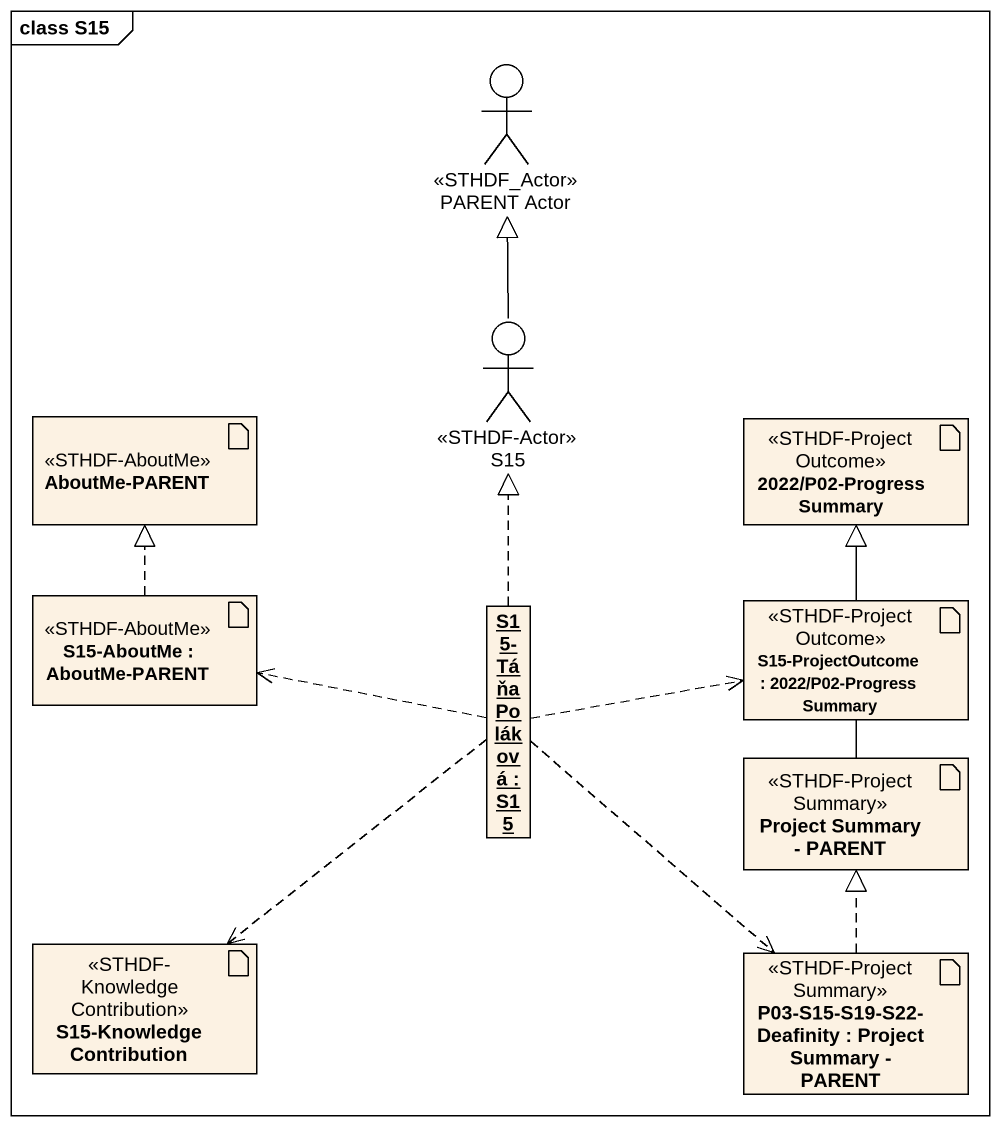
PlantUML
@startuml
mainframe class S15
allowmixing
hide circle
hide empty members
actor "PARENT Actor" as PARENT_Actor <<STHDF_Actor>>
actor S15 <<STHDF-Actor>>
artifact "AboutMe-PARENT" as AboutMe_PARENT <<STHDF-AboutMe>>
artifact "2022/P02-Progress Summary" as a2022_P02_Progress_Summary <<STHDF-ProjectOutcome>>
artifact "S15-AboutMe : AboutMe-PARENT" as S15_AboutMe <<STHDF-AboutMe>>
object "S15-Táňa Poláková : S15" as S15_Táňa_Poláková
artifact "S15-ProjectOutcome : 2022/P02-Progress Summary" as S15_ProjectOutcome <<STHDF-ProjectOutcome>>
artifact "Project Summary - PARENT" as Project_Summary_PARENT <<STHDF-ProjectSummary>>
artifact "S15-KnowledgeContribution" as S15_KnowledgeContribution <<STHDF-KnowledgeContribution>>
artifact "P03-S15-S19-S22-Deafinity : Project Summary - PARENT" as P03_S15_S19_S22_Deafinity <<STHDF-ProjectSummary>>
S15 -up-|> PARENT_Actor
a2022_P02_Progress_Summary -- Project_Summary_PARENT
S15_AboutMe .up.|> AboutMe_PARENT
S15_Táňa_Poláková .up.|> S15
S15_Táňa_Poláková .left.> S15_AboutMe
S15_Táňa_Poláková .right.> S15_ProjectOutcome
S15_Táňa_Poláková ..> S15_KnowledgeContribution
S15_Táňa_Poláková ..> P03_S15_S19_S22_Deafinity
S15_ProjectOutcome .up.|> a2022_P02_Progress_Summary
P03_S15_S19_S22_Deafinity .up.|> Project_Summary_PARENT
@enduml
